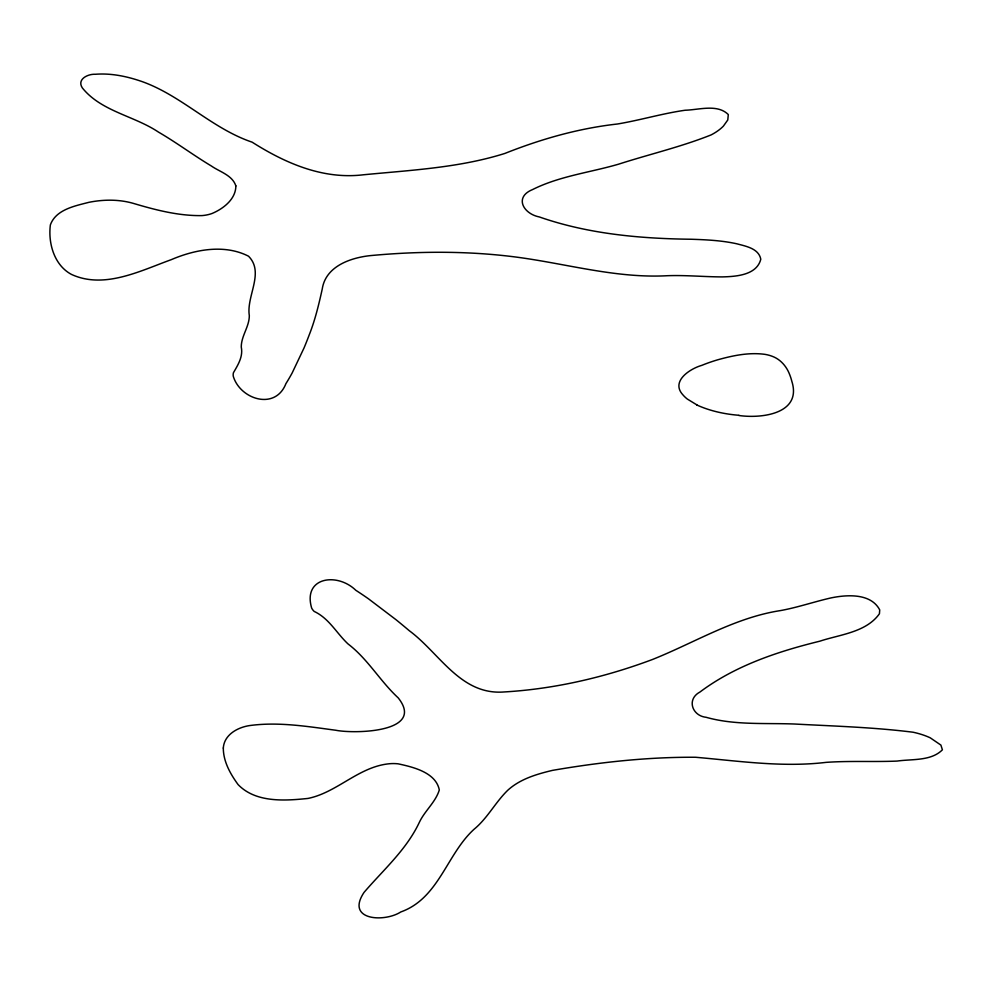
<?xml version="1.0" encoding="UTF-8"?>
<svg xmlns="http://www.w3.org/2000/svg" width="992" height="992" viewBox="0 0 992 992"><rect width="100%" height="100%" fill="white"/><g stroke="black" fill="none" stroke-linecap="round" stroke-linejoin="round"><path stroke-width="1.49" d="M738.817 415.474C761.224 418.76 802.292 413.974 791.802 381.201A156.017 87.011 -0.3 0 0 789.744 374.79C786.743 366.643 780.642 359.402 772.359 356.351A25.792 14.384 -0.3 0 0 764.857 354.342C749.059 352.197 733.088 355.52 717.898 359.749A127.137 70.916 -0.3 0 0 701.79 365.366C689.812 368.776 670.307 381.498 683.066 395.027A50.294 28.049 -0.3 0 0 687.344 399.069L696.93 404.922M738.866 415.276A85.213 47.529 -0.3 0 1 696.83 404.984M223.312 748.03C223.274 761.484 230.355 773.958 238.068 784.56C255.7 802.863 284.754 800.854 307.979 798.436C336.66 792.596 357.74 767.758 387.438 763.964A24.664 13.752 -0.3 0 1 398.127 763.828C413.255 767.076 435.91 772.495 439.307 789.967C435.587 802.193 424.774 810.786 419.368 822.294C406.41 849.846 383.408 869.798 364.039 892.403C345.266 920.514 384.4 922.548 400.768 911.97C438.96 898.368 446.586 854.31 474.015 829.312C487.568 818.214 495.454 802.106 507.966 790.066C520.329 778.931 536.709 774.132 552.544 770.362C599.714 762.253 647.764 756.921 695.652 757.268C739.04 761.038 782.514 767.597 826.125 762.364C849.76 760.703 873.456 762.067 897.115 761.075C911.983 758.917 931.141 761.248 942.4 749.803L940.9 745.091L930.211 737.8A61.244 34.162 -0.3 0 0 913.062 732.22C873.828 727.285 834.098 726.132 794.617 724.024C765.105 722.858 734.812 725.388 706.056 717.278C692.156 715.864 686.328 699.261 699.93 692.044C735.072 665.706 777.604 651.546 819.851 641.179C840.013 634.483 866.239 632.375 879.433 613.75L879.718 609.906C870.902 593.018 846.945 594.605 830.887 597.94C814.035 601.784 797.618 607.464 780.592 610.564C734.787 617.57 694.896 642.543 652.488 659.482C605.033 677.263 554.714 689.018 504.11 691.957C460.561 695.417 439.642 653.083 409.225 630.664A1047.23 584.09 -0.3 0 0 395.833 619.566L368.59 598.895A488.486 272.453 -0.3 0 0 355.781 590.265C337.156 572.136 302.634 577.059 311.637 608.022A25.321 14.124 -0.3 0 0 314.179 611.419C329.158 618.45 336.486 633.132 348.031 643.944C367.796 658.973 380.072 681.12 398.238 697.909C425.779 732.679 354.305 733.956 335.854 730.261C307.731 726.528 279.198 721.767 250.827 725.412C238.588 726.851 224.192 734.266 223.312 748.03M235.86 185.901C235.836 199.194 223.274 208.779 212.052 213.491A24.664 13.752 -0.3 0 1 202.021 215.599C179.13 215.996 156.575 210.23 134.751 203.794C119.896 199.218 104.011 199.305 88.858 202.331C74.896 205.964 55.874 209.535 50.369 224.911C48.013 243.189 54.188 265.211 71.461 274.412C104.148 289.466 140.182 270.878 171.219 259.681C195.052 249.463 224.527 243.933 248.508 256.196C264.79 272.49 246.165 296.1 249.314 315.605C249.352 326.69 241.217 335.916 241.267 347.014C243.251 356.661 238.018 364.796 233.455 372.694A25.321 14.124 -0.3 0 0 233.306 376.377C240.188 399.33 275.305 410.824 285.919 383.631A488.486 272.453 -0.3 0 0 292.181 372.93L304.011 348.006A1047.23 584.09 -0.3 0 0 309.219 334.899C315.096 320.069 318.816 304.544 322.251 289.007C325.612 266.377 350.312 257.784 370.227 255.626C418.76 251.075 468.026 250.802 516.435 257.114C566.655 263.711 616.292 278.541 667.368 275.714C685.708 275.032 704.01 276.867 722.337 276.904C735.99 276.557 756.784 275.23 760.79 259.21C758.706 248.409 745.773 246.214 736.758 243.784C721.767 240.473 706.378 239.742 691.089 239.246C639.84 238.638 587.934 233.914 539.276 216.926C523.33 213.826 513.893 197.098 532.617 189.546C559.575 176.043 590.029 172.534 618.71 164.139C649.438 154.244 681.132 146.878 711.103 134.912A61.244 34.162 -0.3 0 0 723.391 126.12L727.781 119.97L728.302 114.576C717.514 103.726 698.914 109.864 685.187 110.236C662.334 113.485 640.162 120.218 617.396 124.012C578.621 128.34 541.086 139.041 504.903 153.425C459.172 167.834 410.688 170.178 363.246 174.803C322.921 179.639 285.398 163.246 252.129 142.166C212.189 128.65 182.478 96.373 143.084 81.939C127.844 76.533 111.6 72.999 95.368 74.276C88.052 73.805 76.607 79.186 82.324 87.891C101.209 111.451 134.156 115.779 158.497 132.11C176.601 142.625 193.39 155.223 211.346 165.986C219.778 171.889 232.388 175.162 235.86 185.901"/></g></svg>
